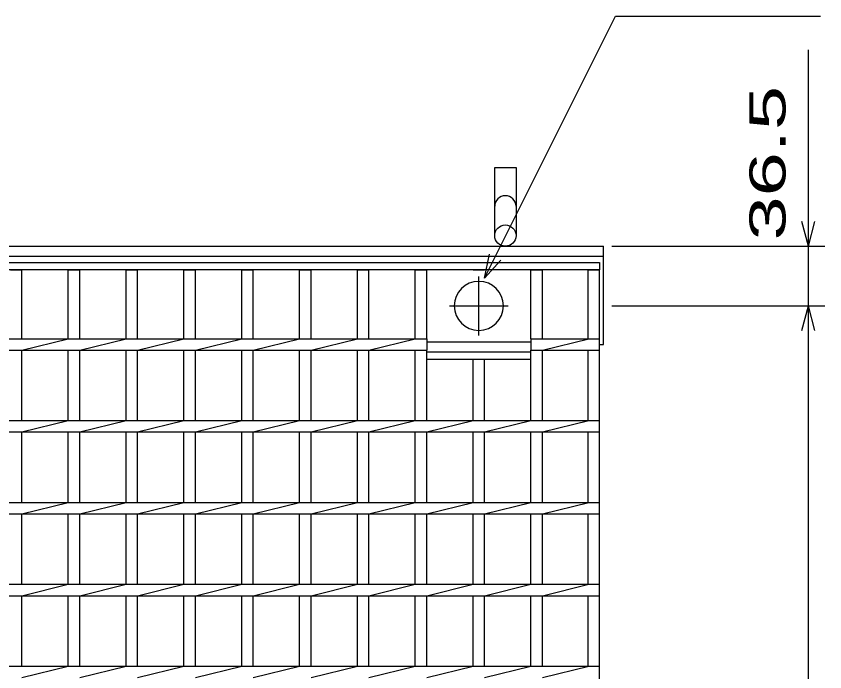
# Model space of a CAD drawing. Units: millimetres, scale not verified. Extents: x -1820 to 1731, y -1282 to 1054.
# Drawn here: x -709.1 to -215.5, y 199 to 599.5 of the extents above; entities that cross this region are included whole.
import ezdxf
from ezdxf.enums import TextEntityAlignment as Align

# ---------------------------------------------------------------- set-up
doc = ezdxf.new("R2010")
doc.units = ezdxf.units.MM
doc.header["$LTSCALE"] = 10
doc.linetypes.add('CHAIN', pattern=[18.5, 12, -1.5, 3.5, -1.5])
for name, color, linetype, lineweight in [('16', 3, 'Continuous', 25), ('19', 6, 'Continuous', 25), ('22', 4, 'Continuous', 25)]:
    doc.layers.add(name, color=color, linetype=linetype, lineweight=lineweight)
doc.styles.add('ベクトル', font='')
doc.styles.get('ベクトル').set_extended_font_data('ベクトル')

msp = doc.modelspace()

# ---------------------------------------------------------------- linework, layer by layer
at = {"layer": '16'}
for p, q in [((-1348, 449), (-353, 449)), ((-353, 444.5), (-1348, 444.5)), ((-712.6, 444.5), (-705.6, 444.5)), ((-705.6, 402.5), (-705.6, 444.5)), ((-677.3, 402.5), (-677.3, 444.5)), ((-677.3, 444.5), (-670.3, 444.5)), ((-670.3, 402.5), (-670.3, 444.5)), ((-642, 402.5), (-642, 444.5)), ((-642, 444.5), (-635, 444.5)), ((-635, 402.5), (-635, 444.5)), ((-606.7, 402.5), (-606.7, 444.5)), ((-606.7, 444.5), (-599.7, 444.5)), ((-599.7, 402.5), (-599.7, 444.5)), ((-571.4, 402.5), (-571.4, 444.5)), ((-571.4, 444.5), (-564.4, 444.5)), ((-564.4, 402.5), (-564.4, 444.5)), ((-536.1, 402.5), (-536.1, 444.5)), ((-536.1, 444.5), (-529.1, 444.5)), ((-529.1, 402.5), (-529.1, 444.5)), ((-500.8, 402.5), (-500.8, 444.5)), ((-500.8, 444.5), (-493.8, 444.5)), ((-493.8, 402.5), (-493.8, 444.5)), ((-465.5, 402.5), (-465.5, 444.5)), ((-465.5, 444.5), (-458.5, 444.5)), ((-458.5, 402.5), (-458.5, 444.5)), ((-430.2, 444.5), (-423.2, 444.5)), ((-394.9, 402.5), (-394.9, 444.5)), ((-394.9, 444.5), (-387.9, 444.5)), ((-387.9, 402.5), (-387.9, 444.5)), ((-360, 402.5), (-360, 444.5)), ((-360, 444.5), (-353, 444.5)), ((-353, 449), (-353, 444.5)), ((-353, -146.5), (-353, 444.5)), ((-1242.1, 402.5), (-458.5, 402.5)), ((-705.6, 395.5), (-677.3, 402.5)), ((-670.3, 395.5), (-642, 402.5)), ((-635, 395.5), (-606.7, 402.5)), ((-599.7, 395.5), (-571.4, 402.5)), ((-564.4, 395.5), (-536.1, 402.5)), ((-529.1, 395.5), (-500.8, 402.5)), ((-493.8, 395.5), (-465.5, 402.5)), ((-458.5, 402.5), (-458.5, 395.5)), ((-458.5, 400.5), (-394.9, 400.5)), ((-394.9, 402.5), (-353, 402.5)), ((-394.9, 402.5), (-394.9, 395.5)), ((-387.9, 395.5), (-359.6, 402.5)), ((-353, 395.5), (-353, 402.5)), ((-1242.1, 395.5), (-458.5, 395.5)), ((-705.6, 352.5), (-705.6, 395.5)), ((-677.3, 352.5), (-677.3, 395.5)), ((-670.3, 352.5), (-670.3, 395.5)), ((-642, 352.5), (-642, 395.5)), ((-635, 352.5), (-635, 395.5)), ((-606.7, 352.5), (-606.7, 395.5)), ((-599.7, 352.5), (-599.7, 395.5)), ((-571.4, 352.5), (-571.4, 395.5)), ((-564.4, 352.5), (-564.4, 395.5)), ((-536.1, 352.5), (-536.1, 395.5)), ((-529.1, 352.5), (-529.1, 395.5)), ((-500.8, 352.5), (-500.8, 395.5)), ((-493.8, 352.5), (-493.8, 395.5)), ((-465.5, 352.5), (-465.5, 395.5)), ((-458.5, 352.5), (-458.5, 395.5)), ((-394.9, 395.5), (-353, 395.5)), ((-394.9, 352.5), (-394.9, 395.5)), ((-387.9, 352.5), (-387.9, 395.5)), ((-360, 352.5), (-360, 395.5)), ((-458.5, 394.5), (-394.9, 394.5)), ((-458.5, 390), (-458.5, 394.5)), ((-458.5, 390), (-394.9, 390)), ((-430.2, 352.5), (-430.2, 390)), ((-423.2, 352.5), (-423.2, 390)), ((-394.9, 390), (-394.9, 394.5)), ((-1348, 352.5), (-353, 352.5)), ((-705.6, 345.5), (-677.3, 352.5)), ((-670.3, 345.5), (-642, 352.5)), ((-635, 345.5), (-606.7, 352.5)), ((-599.7, 345.5), (-571.4, 352.5)), ((-564.4, 345.5), (-536.1, 352.5)), ((-529.1, 345.5), (-500.8, 352.5)), ((-493.8, 345.5), (-465.5, 352.5)), ((-458.5, 345.5), (-430.2, 352.5)), ((-423.2, 345.5), (-394.9, 352.5)), ((-387.9, 345.5), (-359.6, 352.5)), ((-353, 345.5), (-353, 352.5)), ((-1348, 345.5), (-353, 345.5)), ((-705.6, 302.5), (-705.6, 345.5)), ((-677.3, 302.5), (-677.3, 345.5)), ((-670.3, 302.5), (-670.3, 345.5)), ((-642, 302.5), (-642, 345.5)), ((-635, 302.5), (-635, 345.5)), ((-606.7, 302.5), (-606.7, 345.5)), ((-599.7, 302.5), (-599.7, 345.5)), ((-571.4, 302.5), (-571.4, 345.5)), ((-564.4, 302.5), (-564.4, 345.5)), ((-536.1, 302.5), (-536.1, 345.5)), ((-529.1, 302.5), (-529.1, 345.5)), ((-500.8, 302.5), (-500.8, 345.5)), ((-493.8, 302.5), (-493.8, 345.5)), ((-465.5, 302.5), (-465.5, 345.5)), ((-458.5, 302.5), (-458.5, 345.5)), ((-430.2, 302.5), (-430.2, 345.5)), ((-423.2, 302.5), (-423.2, 345.5)), ((-394.9, 302.5), (-394.9, 345.5)), ((-387.9, 302.5), (-387.9, 345.5)), ((-360, 302.5), (-360, 345.5)), ((-1348, 302.5), (-353, 302.5)), ((-705.6, 295.5), (-677.3, 302.5)), ((-670.3, 295.5), (-642, 302.5)), ((-635, 295.5), (-606.7, 302.5)), ((-599.7, 295.5), (-571.4, 302.5)), ((-564.4, 295.5), (-536.1, 302.5)), ((-529.1, 295.5), (-500.8, 302.5)), ((-493.8, 295.5), (-465.5, 302.5)), ((-458.5, 295.5), (-430.2, 302.5)), ((-423.2, 295.5), (-394.9, 302.5)), ((-387.9, 295.5), (-359.6, 302.5)), ((-353, 295.5), (-353, 302.5)), ((-1348, 295.5), (-353, 295.5)), ((-705.6, 252.5), (-705.6, 295.5)), ((-677.3, 252.5), (-677.3, 295.5)), ((-670.3, 252.5), (-670.3, 295.5)), ((-642, 252.5), (-642, 295.5)), ((-635, 252.5), (-635, 295.5)), ((-606.7, 252.5), (-606.7, 295.5)), ((-599.7, 252.5), (-599.7, 295.5)), ((-571.4, 252.5), (-571.4, 295.5)), ((-564.4, 252.5), (-564.4, 295.5)), ((-536.1, 252.5), (-536.1, 295.5)), ((-529.1, 252.5), (-529.1, 295.5)), ((-500.8, 252.5), (-500.8, 295.5)), ((-493.8, 252.5), (-493.8, 295.5)), ((-465.5, 252.5), (-465.5, 295.5)), ((-458.5, 252.5), (-458.5, 295.5)), ((-430.2, 252.5), (-430.2, 295.5)), ((-423.2, 252.5), (-423.2, 295.5)), ((-394.9, 252.5), (-394.9, 295.5)), ((-387.9, 252.5), (-387.9, 295.5)), ((-360, 252.5), (-360, 295.5)), ((-1348, 252.5), (-353, 252.5)), ((-705.6, 245.5), (-677.3, 252.5)), ((-670.3, 245.5), (-642, 252.5)), ((-635, 245.5), (-606.7, 252.5)), ((-599.7, 245.5), (-571.4, 252.5)), ((-564.4, 245.5), (-536.1, 252.5)), ((-529.1, 245.5), (-500.8, 252.5)), ((-493.8, 245.5), (-465.5, 252.5)), ((-458.5, 245.5), (-430.2, 252.5)), ((-423.2, 245.5), (-394.9, 252.5)), ((-387.9, 245.5), (-359.6, 252.5)), ((-353, 245.5), (-353, 252.5)), ((-1348, 245.5), (-353, 245.5)), ((-705.6, 202.5), (-705.6, 245.5)), ((-677.3, 202.5), (-677.3, 245.5)), ((-670.3, 202.5), (-670.3, 245.5)), ((-642, 202.5), (-642, 245.5)), ((-635, 202.5), (-635, 245.5)), ((-606.7, 202.5), (-606.7, 245.5)), ((-599.7, 202.5), (-599.7, 245.5)), ((-571.4, 202.5), (-571.4, 245.5)), ((-564.4, 202.5), (-564.4, 245.5)), ((-536.1, 202.5), (-536.1, 245.5)), ((-529.1, 202.5), (-529.1, 245.5)), ((-500.8, 202.5), (-500.8, 245.5)), ((-493.8, 202.5), (-493.8, 245.5)), ((-465.5, 202.5), (-465.5, 245.5)), ((-458.5, 202.5), (-458.5, 245.5)), ((-430.2, 202.5), (-430.2, 245.5)), ((-423.2, 202.5), (-423.2, 245.5)), ((-394.9, 202.5), (-394.9, 245.5)), ((-387.9, 202.5), (-387.9, 245.5)), ((-360, 202.5), (-360, 245.5)), ((-1348, 202.5), (-353, 202.5)), ((-705.6, 195.5), (-677.3, 202.5)), ((-670.3, 195.5), (-642, 202.5)), ((-635, 195.5), (-606.7, 202.5)), ((-599.7, 195.5), (-571.4, 202.5)), ((-564.4, 195.5), (-536.1, 202.5)), ((-529.1, 195.5), (-500.8, 202.5)), ((-493.8, 195.5), (-465.5, 202.5)), ((-458.5, 195.5), (-430.2, 202.5)), ((-423.2, 195.5), (-394.9, 202.5)), ((-387.9, 195.5), (-359.6, 202.5)), ((-353, 195.5), (-353, 202.5))]:
    msp.add_line(p, q, dxfattribs=at)
at = {"layer": '16', "linetype": 'CHAIN'}
for p, q in [((-426.7, 404.5), (-426.7, 440.5)), ((-444.7, 422.5), (-408.7, 422.5))]:
    msp.add_line(p, q, dxfattribs=at)
at = {"layer": '16'}
for start, end in [(90, 270), (270, 90)]:
    msp.add_arc((-426.7, 422.5), 15, start, end, dxfattribs=at)
at = {"layer": '19'}
for p, q in [((-417, 465.5), (-417, 507.12)), ((-417, 507.12), (-404, 507.12)), ((-404, 507.12), (-404, 465.5)), ((-1350.5, 459), (-350.5, 459)), ((-350.5, 399), (-350.5, 459)), ((-1350.5, 453), (-350.5, 453)), ((-353, 399), (-350.5, 399))]:
    msp.add_line(p, q, dxfattribs=at)
msp.add_circle((-410.5, 465.5), 6.5, dxfattribs=at)
msp.add_arc((-410.5, 483.34), 6.5, 0, 180, dxfattribs=at)
at = {"layer": '22'}
for p, q in [((-423.2, 439.5), (-343.2, 599.5)), ((-343.2, 599.5), (-218.2, 599.5)), ((-225.5, 459), (-225.5, 579)), ((-225.5, 459), (-229.5, 474)), ((-225.5, 459), (-221.5, 474)), ((-345.5, 459), (-215.5, 459)), ((-225.5, 422.5), (-225.5, 459)), ((-423.2, 439.5), (-420.2, 454.1)), ((-423.2, 439.5), (-413.2, 450.5)), ((-345.5, 422.5), (-215.5, 422.5)), ((-229.5, 407.5), (-225.5, 422.5)), ((-221.5, 407.5), (-225.5, 422.5)), ((-225.5, -124.5), (-225.5, 422.5))]:
    msp.add_line(p, q, dxfattribs=at)

# ---------------------------------------------------------------- texts
at = {"layer": '22', "color": 2, "style": 'ベクトル', "width": 1.65}
msp.add_text(' 36.5 ', height=21.99, rotation=90, dxfattribs=at).set_placement((-250.5, 449), align=Align.MIDDLE_LEFT)

doc.saveas('drawing.dxf')
